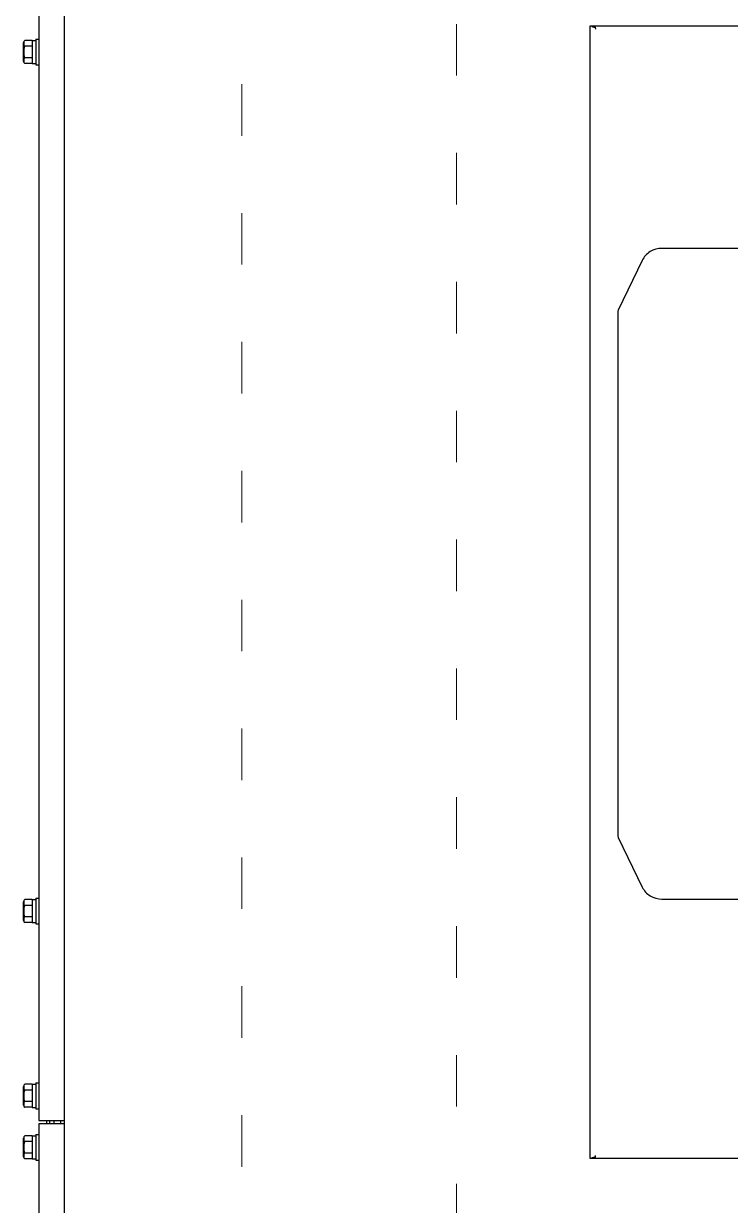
# Model space of a CAD drawing. Extents: x 61367 to 140945, y -1257 to 25588.
# Drawn here: x 72311 to 72640, y 19368 to 19918 of the extents above; entities that cross this region are included whole.
import ezdxf

# ---------------------------------------------------------------- set-up
doc = ezdxf.new("R2010")
doc.units = 0
doc.header["$MEASUREMENT"] = 0
doc.linetypes.add('ACAD_ISO03W100', pattern=[30, 12, -18])
doc.layers.get('0').update_dxf_attribs({"linetype": 'CONTINUOUS'})
for name, color, linetype in [('2401-00300-M6-16HWMC_0', 7, 'CONTINUOUS'), ('4212-20636_1_0', 7, 'CONTINUOUS'), ('4212-20665_4_1_0', 7, 'CONTINUOUS'), ('4212-68099_1_0', 7, 'CONTINUOUS'), ('4212-73754_1_0', 7, 'CONTINUOUS'), ('4212-73755_1_0', 7, 'CONTINUOUS'), ('4212-KH011_041_0', 7, 'CONTINUOUS')]:
    doc.layers.add(name, color=color, linetype=linetype)
doc.layers.add('THICK', color=7, linetype='CONTINUOUS', lineweight=0)

# ---------------------------------------------------------------- blocks, each defined once
blk = doc.blocks.new('RY6TU6TYR6Y')
at = {"layer": 'THICK', "color": 1, "linetype": 'ACAD_ISO03W100', "ltscale": 2}
blk.add_lwpolyline([(74847.97, -88359.81), (74947.97, -88359.81), (74947.97, -90811.81), (74847.97, -90811.81)], close=True, dxfattribs=at)
blk = doc.blocks.new('ERGRTHTHRT')
at = {"layer": '2401-00300-M6-16HWMC_0', "color": 7, "linetype": 'Continuous'}
for p, q in [((-37974.66, -68032.81), (-37978.14, -68032.81)), ((-37974.66, -68032.79), (-37974.66, -68043.54)), ((-37974.66, -68032.79), (-37973.01, -68032.79)), ((-37973.01, -68032.16), (-37973.01, -68044.16)), ((-37973.01, -68032.16), (-37971.56, -68032.16)), ((-37978.66, -68042.52), (-37978.66, -68033.81)), ((-37974.66, -68035.49), (-37978.14, -68035.49)), ((-37974.66, -68040.84), (-37978.14, -68040.84)), ((-37974.66, -68043.52), (-37978.14, -68043.52)), ((-37974.66, -68043.54), (-37973.01, -68043.54)), ((-37973.01, -68044.16), (-37971.56, -68044.16)), ((-37978.66, -68442.52), (-37978.66, -68433.81)), ((-37974.66, -68432.81), (-37978.14, -68432.81)), ((-37974.66, -68432.79), (-37974.66, -68443.54)), ((-37974.66, -68432.79), (-37973.01, -68432.79)), ((-37973.01, -68432.16), (-37973.01, -68444.16)), ((-37973.01, -68432.16), (-37971.56, -68432.16)), ((-37974.66, -68435.49), (-37978.14, -68435.49)), ((-37974.66, -68440.84), (-37978.14, -68440.84)), ((-37974.66, -68443.52), (-37978.14, -68443.52)), ((-37974.66, -68443.54), (-37973.01, -68443.54)), ((-37973.01, -68444.16), (-37971.56, -68444.16)), ((-37978.66, -68528.52), (-37978.66, -68519.81)), ((-37974.66, -68518.81), (-37978.14, -68518.81)), ((-37974.66, -68521.49), (-37978.14, -68521.49)), ((-37974.66, -68518.79), (-37974.66, -68529.54)), ((-37974.66, -68518.79), (-37973.01, -68518.79)), ((-37973.01, -68518.16), (-37973.01, -68530.16)), ((-37973.01, -68518.16), (-37971.56, -68518.16)), ((-37974.66, -68526.84), (-37978.14, -68526.84)), ((-37974.66, -68529.52), (-37978.14, -68529.52)), ((-37974.66, -68529.54), (-37973.01, -68529.54)), ((-37973.01, -68530.16), (-37971.56, -68530.16)), ((-37978.66, -68552.52), (-37978.66, -68543.81)), ((-37974.66, -68542.81), (-37978.14, -68542.81)), ((-37974.66, -68542.79), (-37974.66, -68553.54)), ((-37974.66, -68542.79), (-37973.01, -68542.79)), ((-37973.01, -68542.16), (-37973.01, -68554.16)), ((-37973.01, -68542.16), (-37971.56, -68542.16)), ((-37974.66, -68545.49), (-37978.14, -68545.49)), ((-37974.66, -68550.84), (-37978.14, -68550.84)), ((-37974.66, -68553.52), (-37978.14, -68553.52)), ((-37974.66, -68553.54), (-37973.01, -68553.54)), ((-37973.01, -68554.16), (-37971.56, -68554.16))]:
    blk.add_line(p, q, dxfattribs=at)
for centre, start, end in [((-37977.44, -68033.81), 124.948, 180), ((-37977.44, -68042.52), 180, 235.052), ((-37977.44, -68433.81), 124.948, 180), ((-37977.44, -68442.52), 180, 235.052), ((-37977.44, -68519.81), 124.948, 180), ((-37977.44, -68528.52), 180, 235.052), ((-37977.44, -68543.81), 124.948, 180), ((-37977.44, -68552.52), 180, 235.052)]:
    blk.add_arc(centre, 1.22, start, end, dxfattribs=at)
for points, knots in [([(-37978.14, -68032.81), (-37978.25, -68032.89), (-37978.44, -68033.09), (-37978.61, -68033.56), (-37978.63, -68034.15), (-37978.61, -68034.73), (-37978.44, -68035.21), (-37978.25, -68035.41), (-37978.14, -68035.49)], [0, 0, 0, 0, 0.14349, 0.266269, 0.5, 0.733731, 0.856508, 1, 1, 1, 1]), ([(-37978.14, -68035.49), (-37978.4, -68035.86), (-37978.6, -68036.8), (-37978.63, -68038.16), (-37978.6, -68039.53), (-37978.4, -68040.47), (-37978.14, -68040.84)], [0, 0, 0, 0, 0.248888, 0.499999, 0.75111, 1, 1, 1, 1]), ([(-37978.14, -68040.84), (-37978.25, -68040.92), (-37978.44, -68041.12), (-37978.61, -68041.59), (-37978.63, -68042.18), (-37978.61, -68042.77), (-37978.44, -68043.24), (-37978.25, -68043.44), (-37978.14, -68043.52)], [0, 0, 0, 0, 0.143491, 0.266268, 0.499999, 0.733731, 0.856509, 1, 1, 1, 1]), ([(-37978.14, -68432.81), (-37978.25, -68432.89), (-37978.44, -68433.09), (-37978.61, -68433.56), (-37978.63, -68434.15), (-37978.61, -68434.73), (-37978.44, -68435.21), (-37978.25, -68435.41), (-37978.14, -68435.49)], [0, 0, 0, 0, 0.14349, 0.266269, 0.5, 0.733731, 0.856508, 1, 1, 1, 1]), ([(-37978.14, -68435.49), (-37978.4, -68435.86), (-37978.6, -68436.8), (-37978.63, -68438.16), (-37978.6, -68439.53), (-37978.4, -68440.47), (-37978.14, -68440.84)], [0, 0, 0, 0, 0.248888, 0.499999, 0.75111, 1, 1, 1, 1]), ([(-37978.14, -68440.84), (-37978.25, -68440.92), (-37978.44, -68441.12), (-37978.61, -68441.59), (-37978.63, -68442.18), (-37978.61, -68442.77), (-37978.44, -68443.24), (-37978.25, -68443.44), (-37978.14, -68443.52)], [0, 0, 0, 0, 0.143491, 0.266268, 0.499999, 0.733731, 0.856509, 1, 1, 1, 1]), ([(-37978.14, -68518.81), (-37978.25, -68518.89), (-37978.44, -68519.09), (-37978.61, -68519.56), (-37978.63, -68520.15), (-37978.61, -68520.73), (-37978.44, -68521.21), (-37978.25, -68521.41), (-37978.14, -68521.49)], [0, 0, 0, 0, 0.14349, 0.266269, 0.5, 0.733731, 0.856508, 1, 1, 1, 1]), ([(-37978.14, -68521.49), (-37978.4, -68521.86), (-37978.6, -68522.8), (-37978.63, -68524.16), (-37978.6, -68525.53), (-37978.4, -68526.47), (-37978.14, -68526.84)], [0, 0, 0, 0, 0.248888, 0.499999, 0.75111, 1, 1, 1, 1]), ([(-37978.14, -68526.84), (-37978.25, -68526.92), (-37978.44, -68527.12), (-37978.61, -68527.59), (-37978.63, -68528.18), (-37978.61, -68528.77), (-37978.44, -68529.24), (-37978.25, -68529.44), (-37978.14, -68529.52)], [0, 0, 0, 0, 0.143491, 0.266268, 0.499999, 0.733731, 0.856509, 1, 1, 1, 1]), ([(-37978.14, -68542.81), (-37978.25, -68542.89), (-37978.44, -68543.09), (-37978.61, -68543.56), (-37978.63, -68544.15), (-37978.61, -68544.73), (-37978.44, -68545.21), (-37978.25, -68545.41), (-37978.14, -68545.49)], [0, 0, 0, 0, 0.14349, 0.266269, 0.5, 0.733731, 0.856508, 1, 1, 1, 1]), ([(-37978.14, -68545.49), (-37978.4, -68545.86), (-37978.6, -68546.8), (-37978.63, -68548.16), (-37978.6, -68549.53), (-37978.4, -68550.47), (-37978.14, -68550.84)], [0, 0, 0, 0, 0.248888, 0.499999, 0.75111, 1, 1, 1, 1]), ([(-37978.14, -68550.84), (-37978.25, -68550.92), (-37978.44, -68551.12), (-37978.61, -68551.59), (-37978.63, -68552.18), (-37978.61, -68552.77), (-37978.44, -68553.24), (-37978.25, -68553.44), (-37978.14, -68553.52)], [0, 0, 0, 0, 0.143491, 0.266268, 0.499999, 0.733731, 0.856509, 1, 1, 1, 1])]:
    blk.add_open_spline(points, degree=3, knots=knots, dxfattribs=at)
at = {"layer": '4212-20636_1_0', "color": 7, "linetype": 'Continuous'}
for p, q in [((-37395.22, -68129.6), (-37681.5, -68129.6)), ((-37690.56, -68135.18), (-37701.75, -68158.36)), ((-37701.86, -68158.8), (-37701.86, -68403.25)), ((-37701.7, -68403.9), (-37690.56, -68426.98)), ((-37681.5, -68432.56), (-37395.22, -68432.56))]:
    blk.add_line(p, q, dxfattribs=at)
for centre, radius, start, end in [((-37645.59, -68171.92), 57.78, 166.4321, 166.8805), ((-37619.11, -68383.96), 84.97, 193.1195, 193.5679)]:
    blk.add_arc(centre, radius, start, end, dxfattribs=at)
for points, knots in [([(-37681.5, -68129.6), (-37683.36, -68129.6), (-37687.13, -68130.63), (-37689.77, -68133.53), (-37690.56, -68135.18)], [0, 0, 0, 0, 0.504168, 1, 1, 1, 1]), ([(-37690.56, -68426.98), (-37689.77, -68428.63), (-37687.13, -68431.53), (-37683.36, -68432.56), (-37681.5, -68432.56)], [0, 0, 0, 0, 0.495832, 1, 1, 1, 1])]:
    blk.add_open_spline(points, degree=3, knots=knots, dxfattribs=at)
at = {"layer": '4212-20665_4_1_0', "color": 7, "linetype": 'Continuous'}
for p, q in [((-37714.04, -68026.3), (-37713.06, -68026.3)), ((-37713.06, -68026.3), (-37713.06, -68025.96)), ((-37712.57, -68026.78), (-37712.49, -68026.86)), ((-37713.06, -68553.03), (-37714.04, -68553.03)), ((-37713.06, -68553.36), (-37713.06, -68553.03)), ((-37712.49, -68552.47), (-37712.57, -68552.55))]:
    blk.add_line(p, q, dxfattribs=at)
for centre, radius, start, end in [((-37702.15, -68023.62), 10.84, 196.3673, 197.4099), ((-37705.19, -68024.57), 7.66, 197.4262, 198.363), ((-37702.15, -68555.71), 10.84, 162.5901, 163.6327), ((-37705.19, -68554.76), 7.66, 161.637, 162.5738)]:
    blk.add_arc(centre, radius, start, end, dxfattribs=at)
for points in [[(-37714.04, -68026.3), (-37713.89, -68026.34), (-37713.4, -68026.48), (-37712.89, -68026.61), (-37712.57, -68026.78)], [(-37714.04, -68553.03), (-37713.89, -68552.99), (-37713.4, -68552.85), (-37712.89, -68552.72), (-37712.57, -68552.55)]]:
    blk.add_open_spline(points, degree=3, knots=[0, 0, 0, 0, 0.29439, 1, 1, 1, 1], dxfattribs=at)
for points in [[(-37712.74, -68025.98), (-37712.68, -68026.21), (-37712.61, -68026.45), (-37712.55, -68026.67)], [(-37712.45, -68026.98), (-37712.4, -68027.14), (-37712.34, -68027.31), (-37712.26, -68027.46)], [(-37712.74, -68553.35), (-37712.68, -68553.12), (-37712.61, -68552.89), (-37712.55, -68552.66)], [(-37712.45, -68552.35), (-37712.4, -68552.19), (-37712.34, -68552.03), (-37712.26, -68551.88)]]:
    blk.add_open_spline(points, degree=3, dxfattribs=at)
at = {"layer": '4212-68099_1_0', "color": 7, "linetype": 'Continuous'}
for p, q in [((-37959.56, -69588.16), (-37959.56, -67513.16)), ((-37714.76, -68553.36), (-37714.76, -68025.96)), ((-37714.76, -68025.96), (-37363.36, -68025.96)), ((-37363.36, -68553.36), (-37714.76, -68553.36))]:
    blk.add_line(p, q, dxfattribs=at)
at = {"layer": '4212-73754_1_0', "color": 7, "linetype": 'Continuous'}
for p, q in [((-37971.56, -67514.86), (-37971.56, -68535.66)), ((-37971.56, -68535.66), (-37959.56, -68535.66))]:
    blk.add_line(p, q, dxfattribs=at)
at = {"layer": '4212-73755_1_0', "color": 7, "linetype": 'Continuous'}
for p, q in [((-37971.56, -68537.16), (-37971.56, -69588.66)), ((-37959.56, -68537.16), (-37971.56, -68537.16)), ((-37968.06, -68535.66), (-37968.06, -68536.96)), ((-37966.56, -68535.66), (-37966.56, -68536.96))]:
    blk.add_line(p, q, dxfattribs=at)
for radius, start in [(0.2, 270), (1.7, 353.2317)]:
    blk.add_arc((-37968.26, -68536.96), radius, start, 0, dxfattribs=at)
at = {"layer": '4212-KH011_041_0', "color": 7, "linetype": 'Continuous'}
for p, q in [((-37964.56, -68535.66), (-37964.56, -68537.16)), ((-37961.56, -68535.66), (-37961.56, -68537.16))]:
    blk.add_line(p, q, dxfattribs=at)

msp = doc.modelspace()

# ---------------------------------------------------------------- block references
at = {"lineweight": -3}
msp.add_blockref('ERGRTHTHRT', (110289.232, 87943.251), dxfattribs=at)
msp.add_blockref('RY6TU6TYR6Y', (-2435.798, 108817.894))

doc.saveas('drawing.dxf')
